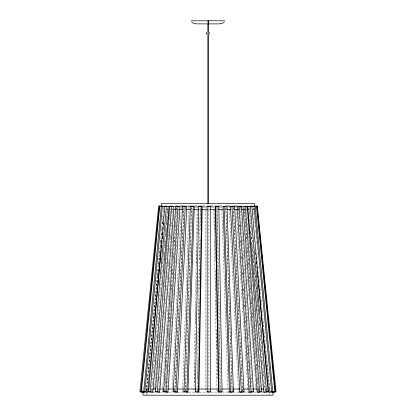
<?xml version="1.0" encoding="UTF-8"?>
<svg xmlns="http://www.w3.org/2000/svg" width="416" height="416" viewBox="0 0 416 416"><rect width="100%" height="100%" fill="white"/><g stroke="black" fill="none" stroke-linecap="round" stroke-linejoin="round"><path stroke-width="0.31" stroke-dasharray="2.08 1.56" d="M194.652 382.366L195.005 362.248M195.166 353.158L195.515 333.034M195.686 323.3L196.04 303.176M196.212 293.436L196.56 273.312M196.732 263.578L197.085 243.454M197.257 233.719L197.595 214.24M197.007 391.149L200.226 207.444M197.553 390.806L197.595 388.211M197.766 378.472L198.12 358.353M198.292 348.613L198.645 328.489M198.812 318.755L199.155 299.281M199.326 289.541L199.68 269.417M199.846 259.683L200.2 239.559M200.372 229.819L200.725 209.7M182.593 391.799L188.994 206.144L190.044 206.45M185.032 390.806L191.35 207.75M185.52 391.149L191.859 207.444M172.006 391.799L181.371 206.144M174.72 391.149L183.981 207.444M174.845 390.806L184.08 207.75M162.516 391.799L172.578 236.548M172.619 235.898L172.916 231.374M173.165 227.49L173.373 224.255M173.67 219.726L173.794 217.786M164.564 390.811L164.653 389.516M164.861 386.282L165.194 381.108M165.365 378.524L165.698 373.344M165.864 370.76L166.244 364.936M166.41 362.352L166.748 357.172M166.915 354.588L167.253 349.414M167.461 346.18L167.794 341M167.965 338.416L168.298 333.242M168.464 330.652L168.844 324.828M169.01 322.244L169.348 317.07M169.515 314.48L169.853 309.306M170.061 306.072L170.394 300.898M170.565 298.308L170.898 293.134M171.064 290.545L171.444 284.726M171.61 282.136L171.948 276.962M172.115 274.373L172.453 269.199M172.661 265.964L172.994 260.79M173.165 258.201L173.498 253.027M173.664 250.442L174.044 244.618M174.21 242.029L174.548 236.855M174.715 234.27L175.053 229.091M175.261 225.857L175.594 220.683M175.765 218.098L176.098 212.919M176.264 210.335L176.478 207.1M164.928 391.149L176.92 206.144M166.936 390.811L167.274 385.637M167.44 383.048L167.778 377.874M167.944 375.289L168.319 369.465M168.49 366.876L168.823 361.702M168.99 359.117L169.369 353.293M169.536 350.704L169.874 345.53M170.04 342.945L170.378 337.766M170.544 335.182L170.919 329.358M171.09 326.773L171.423 321.594M171.59 319.01L171.928 313.836M172.136 310.601L172.432 306.072M172.64 302.838L172.978 297.664M173.144 295.074L173.477 289.9M173.69 286.666L173.982 282.136M174.19 278.902L174.569 273.083M174.736 270.494L175.032 265.964M175.24 262.73L175.536 258.201M175.744 254.966L176.119 249.148M176.29 246.558L176.623 241.384M176.79 238.794L177.169 232.976M177.336 230.386L177.674 225.212M177.84 222.622L178.178 217.448M178.344 214.864L178.719 209.04M154.653 388.565L155.054 383.386M155.106 382.741L156.104 369.803M156.151 369.158L156.603 363.334M156.655 362.69L157.154 356.221M157.201 355.571L158.054 344.573M158.252 341.988L158.652 336.814M158.704 336.164L159 332.285M159.302 328.401L159.453 326.461M159.801 321.932L159.9 320.642M156.692 387.915L156.993 384.036M157.191 381.446L157.544 376.917M157.742 374.332L158.044 370.448M158.241 367.864L158.59 363.334M158.792 360.745L159.193 355.571M159.24 354.926L159.739 348.457M159.791 347.807L160.243 341.988M160.29 341.338L160.789 334.87M160.841 334.225L161.19 329.696M161.392 327.111L161.689 323.227M161.892 320.642L162.739 309.644M162.942 307.055L163.238 303.176M163.441 300.586L163.888 294.767M163.94 294.117L164.289 289.593M164.492 287.004L164.939 281.18M164.991 280.535L165.339 276.006M165.537 273.421L165.937 268.242M165.989 267.597L166.39 262.423M166.587 259.834L166.988 254.66M167.04 254.015L167.539 247.546M167.586 246.896L167.939 242.367M168.137 239.782L168.589 233.958M168.636 233.314L168.99 228.784M169.187 226.195L169.489 222.316M169.686 219.726L170.139 213.907M170.186 213.257L170.534 208.733M158.839 390.811L159.739 379.168M159.791 378.524L160.238 372.7M160.29 372.055L160.789 365.586M160.836 364.936L161.19 360.407M161.387 357.822L161.84 351.998M161.886 351.354L162.739 340.356M162.937 337.766L163.389 331.947M163.436 331.297L163.784 326.773M163.987 324.184L164.434 318.36M164.486 317.715L164.939 311.891M164.986 311.246L165.334 306.717M165.537 304.132L165.984 298.308M166.036 297.664L166.384 293.134M166.587 290.545L167.534 278.257M167.586 277.607L168.584 264.67M168.636 264.025L168.984 259.496M169.182 256.911L169.634 251.087M169.686 250.442L170.685 237.505M170.732 236.855L171.184 231.036M171.236 230.386L171.683 224.567M171.735 223.917L172.234 217.448M172.281 216.804L172.734 210.98M172.78 210.335L172.983 207.745M157.472 282.474L157.586 281.18M157.981 276.656L158.09 275.361M158.434 271.476L158.6 269.537M158.995 265.008L159.11 263.718M159.505 259.189L159.619 257.894M159.957 254.015L160.181 251.425M160.524 247.546L160.69 245.601M161.028 241.722L161.2 239.782M161.595 235.253L161.71 233.958M162.048 230.079L162.219 228.14M162.614 223.61L162.781 221.671M163.119 217.786L163.29 215.847M163.686 211.318L163.8 210.023M151.403 390.811L167.393 207.745M152.235 390.811L152.35 389.516M152.688 385.637L152.854 383.698M153.197 379.813L153.421 377.229M153.759 373.344L153.93 371.405M154.326 366.876L154.44 365.586M154.778 361.702L154.944 359.762M155.288 355.883L155.454 353.938M155.849 349.414L156.021 347.469M156.359 343.59L156.53 341.65M156.868 337.766L157.035 335.826M157.435 331.297L157.544 330.008M157.94 325.478L158.054 324.184M158.449 319.654L158.621 317.715M158.959 313.836L159.13 311.891M159.526 307.367L159.635 306.072M160.03 301.543L160.144 300.248M160.54 295.724L160.654 294.429M161.049 289.9L161.221 287.96M161.502 284.726L161.725 282.136M162.12 277.607L162.235 276.318M162.63 271.788L162.744 270.494M163.14 265.964L163.254 264.67M163.592 260.79L163.816 258.201M164.159 254.322L164.325 252.382M164.72 247.853L164.835 246.558M165.23 242.029L165.344 240.739M165.682 236.855L165.906 234.27M166.249 230.386L166.416 228.446M166.754 224.567L166.925 222.622M167.32 218.098L167.435 216.804M167.773 212.919L167.944 210.98M146.266 390.811L163.68 207.1M146.76 390.811L160.306 247.853M160.368 247.208L160.8 242.679M160.857 242.029L161.226 238.15M161.47 235.56L161.715 232.976M162.022 229.741L162.266 227.152M162.573 223.917L162.76 221.978M163.129 218.098L163.249 216.804M143.39 388.237L143.52 386.948M146.25 390.816L157.69 277.363M157.758 276.718L158.21 272.204M158.278 271.56L158.6 268.336M158.928 265.112L159.12 263.182M159.51 259.314L159.645 258.024M160.685 278.652L160.815 277.363M161.205 273.494L161.335 272.204M161.725 268.336L161.918 266.401M162.245 263.182L162.505 260.603M162.765 258.024L167.835 207.74M214.339 206.144L213.803 206.45L213.84 208.4M222.747 206.144L221.697 206.45L221.764 208.4M229.148 391.799L228.103 392.106L227.989 388.861M230.708 206.144L229.174 206.45L229.273 208.4M240.068 391.799L238.54 392.106L238.373 388.861M237.489 206.222L236.012 206.45L236.137 208.395M249.522 391.872L248.045 392.106L247.837 388.872M180.268 205.837L182.203 205.837M187.366 205.837L189.946 205.837M195.104 205.837L198.328 205.837M202.842 205.837L206.71 205.837M211.208 205.837L215.062 205.837M219.554 205.837L222.763 205.837M227.9 205.837L229.824 205.837M234.962 205.837L236.886 205.837M180.648 206.45L182.26 206.45M187.413 206.45L189.519 206.45M194.828 206.45L197.72 206.45L197.2 206.144L193.95 391.799L194.48 392.106M202.566 206.45L207.558 206.45M210.803 206.45L214.36 206.45M218.707 206.45L222.222 206.45M227.635 206.45L229.991 206.45M235.357 206.45L236.891 206.45M180.913 207.069L182.203 207.069M188.011 207.069L189.301 207.069M195.104 207.069L197.683 207.069M202.842 207.069L206.71 207.069M211.208 207.069L214.417 207.069M219.554 207.069L222.123 207.069M227.9 207.069L229.824 207.069M233.678 207.069L236.886 207.069M239.455 207.069L240.734 207.069M166.79 209.55L173.462 209.55M176.181 209.55L178.859 209.55M182.728 209.55L184.262 209.55M190.544 209.55L192.483 209.55M199.04 209.55L201.022 209.55M208.12 209.55L209.768 209.55M216.533 209.55L219.008 209.55M224.858 209.55L226.335 209.55M238.181 209.55L240.708 209.55M243.771 209.55L245.612 209.55M248.3 209.55L249.808 209.55M252.569 209.55L254.275 209.55M146.006 389.012L147.41 389.012M151.06 389.012L152.62 389.012M157.867 389.012L159.24 389.012M164.71 389.012L167.575 389.012M173.924 389.012L175.474 389.012M184.309 389.012L186.399 389.012M196.3 389.012L197.777 389.012M207.932 389.012L209.872 389.012M219.7 389.012L220.995 389.012M231.135 389.012L232.726 389.012M241.582 389.012L243.11 389.012M249.574 389.012L252.242 389.012M258.055 389.012L260.832 389.012M264.42 389.012L265.918 389.012M269.074 389.012L270.603 389.012M153.218 392.106L155.028 392.106M160.467 392.106L163.535 392.106M168.844 392.106L172.723 392.106M178.058 392.106L183.83 392.106M188.739 392.106L195.213 392.106M199.638 392.106L206.757 392.106M211.156 392.106L218.14 392.106M222.57 392.106L229.055 392.106M233.719 392.106L239.403 392.106M244.166 392.106L249.824 392.106M254.145 392.106L256.667 392.106M261.882 392.106L263.385 392.106M263.12 325.062L263.25 326.352M263.64 330.221L263.77 331.51M264.16 335.379L264.352 337.314M264.68 340.538L264.872 342.472M265.2 345.691L265.46 348.27M265.72 350.849L265.98 353.428M266.24 356.008L266.562 359.232M266.63 359.876L267.082 364.385M267.15 365.03L269.75 390.816M250.635 232.237L250.832 234.172M251.155 237.396L251.415 239.975M251.675 242.554L252.002 245.773M252.065 246.418L258.44 309.592M258.502 310.237L258.96 314.751M259.22 317.33L259.48 319.909M259.802 323.128L260 325.062M253.62 208.385L253.75 209.674M253.37 208.385L253.755 212.254M253.822 212.898L254.27 217.412M254.332 218.057L254.779 222.57M255.039 225.15L255.294 227.724M255.549 230.303L255.871 233.527M256.188 236.751L256.381 238.685M256.636 241.264L256.896 243.844M257.28 247.707L257.405 248.997M257.79 252.866L257.92 254.155M256.37 249.792L256.49 251.087M256.859 254.966L257.104 257.556M257.41 260.79L257.655 263.38M257.899 265.964L258.149 268.554M258.45 271.788L258.757 275.023M258.82 275.668L259.314 280.842M259.371 281.492L269.734 390.811M249.99 210.673L250.104 211.968M250.5 216.492L250.614 217.786M251.009 222.316L251.181 224.255M251.462 227.49L251.685 230.079M252.086 234.608L252.195 235.898M252.59 240.427L252.704 241.722M253.1 246.251L253.214 247.546M253.552 251.425L253.776 254.015M254.119 257.894L254.285 259.834M254.68 264.363L254.795 265.658M255.19 270.187L255.304 271.476M255.642 275.361L255.814 277.3M256.209 281.83L256.376 283.769M256.714 287.648L256.885 289.593M257.28 294.117L257.395 295.412M257.733 299.296L257.904 301.236M258.3 305.76L258.466 307.705M258.809 311.584L258.976 313.524M259.314 317.408L259.485 319.348M259.823 323.227L259.995 325.166M260.39 329.696L260.499 330.99M260.9 335.52L261.066 337.459M261.404 341.338L261.576 343.283M261.914 347.162L262.085 349.102M262.48 353.631L262.595 354.926M262.99 359.455L263.099 360.745M263.494 365.274L263.666 367.214M263.947 370.448L264.176 373.038M264.456 376.272L264.685 378.862M265.08 383.386L265.19 384.68M265.585 389.21L265.699 390.504M249.324 207.745L265.314 390.811M248.607 207.745L248.83 210.335M249.054 212.919L249.34 216.154M249.621 219.388L249.85 221.978M250.13 225.212L250.354 227.802M250.64 231.036L250.921 234.27M251.15 236.855L251.43 240.089M251.654 242.679L251.94 245.913M252.221 249.148L252.444 251.732M252.73 254.966L253.011 258.201M253.24 260.79L253.521 264.025M253.744 266.614L254.03 269.849M254.254 272.433L254.535 275.668M254.821 278.902L255.102 282.136M255.33 284.726L255.554 287.31M255.835 290.545L256.121 293.779M256.344 296.369L256.682 300.248M256.74 300.898L257.192 306.072M257.421 308.662L257.644 311.246M257.925 314.48L258.154 317.07M258.435 320.304L258.773 324.184M258.83 324.828L259.225 329.358M259.454 331.947L259.735 335.182M260.016 338.416L260.244 341M260.525 344.235L260.754 346.824M261.035 350.059L261.316 353.293M261.544 355.883L261.825 359.117M262.106 362.352L262.335 364.936M262.616 368.17L262.844 370.76M263.125 373.994L263.406 377.229M263.635 379.813L263.916 383.048M264.144 385.637L264.368 388.227M258.809 342.295L258.924 343.59M259.319 348.119L259.485 350.059M259.886 354.588L259.995 355.883M260.39 360.407L260.504 361.702M260.9 366.231L261.014 367.526M261.409 372.055L261.576 373.994M261.862 377.229L262.085 379.813M262.48 384.342L262.595 385.637M262.99 390.166L263.104 391.461M246.329 206.144L246.48 208.083M246.527 208.733L246.979 214.552M247.177 217.142L247.478 221.021M247.681 223.61L248.03 228.14M248.076 228.784L248.581 235.253M248.628 235.898L249.08 241.722M249.127 242.367L249.579 248.191M249.777 250.78L250.078 254.66M250.125 255.304L250.63 261.773M250.827 264.363L251.129 268.242M251.176 268.892L251.675 275.361M251.727 276.006L252.179 281.83M252.377 284.414L252.678 288.298M252.876 290.883L253.224 295.412M253.427 298.002L253.729 301.881M253.926 304.47L254.275 308.994M254.327 309.644L254.774 315.463M254.826 316.113L255.273 321.932M255.476 324.522L255.824 329.051M255.876 329.696L256.376 336.164M256.428 336.814L257.426 349.752M257.473 350.397L257.873 355.571M257.925 356.221L258.424 362.69M258.622 365.274L258.924 369.158M259.126 371.743L259.475 376.272M259.522 376.917L259.974 382.741M260.172 385.33L260.473 389.21M244.54 208.733L244.941 213.907M244.993 214.552L245.44 220.376M245.492 221.021L245.939 226.845M246.142 229.429L246.99 240.427M247.187 243.017L248.04 254.015M248.087 254.66L248.539 260.484M248.737 263.068L249.09 267.597M249.137 268.242L249.59 274.066M249.787 276.656L250.136 281.18M250.188 281.83L250.64 287.648M250.687 288.298L251.139 294.117M251.337 296.707L251.685 301.236M251.737 301.881L252.19 307.705M252.236 308.35L252.736 314.818M252.788 315.463L253.235 321.287M253.287 321.932L253.734 327.756M253.937 330.346L254.784 341.338M254.987 343.928L255.835 354.926M255.887 355.571L256.334 361.395M256.537 363.979L256.885 368.508M256.937 369.158L257.384 374.977M257.587 377.567L257.936 382.096M257.982 382.741L258.435 388.565M258.487 389.21L258.632 391.149M244.083 207.745L258.227 390.811M244.041 232.976L244.244 235.56M244.54 239.444L244.842 243.324M245.092 246.558L245.44 251.087M245.492 251.732L245.944 257.556M246.142 260.146L246.99 271.138M247.042 271.788L248.04 284.726M248.092 285.371L248.539 291.195M248.742 293.779L249.09 298.308M249.142 298.958L249.59 304.777M249.792 307.367L250.141 311.891M250.193 312.541L250.64 318.36M250.692 319.01L251.139 324.828M251.191 325.478L251.69 331.947M251.742 332.592L252.19 338.416M252.242 339.061L252.741 345.53M252.788 346.18L253.739 358.467M253.937 361.057L254.79 372.055M254.987 374.639L255.341 379.168M255.388 379.813L255.84 385.637M255.887 386.282L256.038 388.227M256.09 388.872L256.339 392.106M240.391 206.788L252.346 391.149M238.425 207.1L238.675 210.98M239.013 216.154L239.221 219.388M239.554 224.567L239.725 227.152M240.058 232.326L240.224 234.915M240.562 240.089L240.77 243.324M241.108 248.498L241.275 251.087M241.613 256.261L241.821 259.496M242.154 264.67L242.325 267.259M242.658 272.433L242.824 275.023M243.162 280.197L243.37 283.431M243.708 288.605L243.875 291.195M244.213 296.369L244.421 299.603M244.754 304.777L244.925 307.367M245.258 312.541L245.424 315.125M245.762 320.304L245.97 323.539M246.308 328.713L246.475 331.297M246.813 336.476L247.021 339.711M247.395 345.53L247.525 347.469M247.858 352.648L248.024 355.233M248.362 360.407L248.57 363.641M248.95 369.465L249.075 371.405M249.413 376.579L249.621 379.813M249.995 385.637L250.125 387.577M238.15 208.733L238.524 214.552M238.69 217.142L239.028 222.316M239.195 224.905L239.533 230.079M239.699 232.664L240.037 237.843M240.245 241.077L240.578 246.251M240.75 248.836L241.082 254.015M241.29 257.249L241.587 261.773M241.795 265.008L242.133 270.187M242.299 272.771L242.637 277.945M242.845 281.18L243.136 285.709M243.35 288.943L243.724 294.767M243.89 297.352L244.228 302.531M244.395 305.115L244.691 309.644M244.899 312.879L245.279 318.698M245.445 321.287L245.778 326.461M245.95 329.051L246.324 334.87M246.49 337.459L246.828 342.633M246.995 345.223L247.333 350.397M247.499 352.986L247.879 358.805M248.045 361.395L248.378 366.569M248.55 369.158L248.924 374.977M249.096 377.567L249.428 382.741M249.595 385.33L249.933 390.504M236.179 209.04L247.796 388.227M233.454 207.444L242.715 391.149M233.168 207.75L242.398 390.806M229.31 209.05L238.342 388.211M226.002 207.75L232.315 390.806M225.701 207.444L232.034 391.149M221.79 209.05L227.968 388.211M217.407 207.444L220.626 391.149M216.85 206.45L220.08 390.806M214.406 210.038L214.76 230.162M214.942 240.547L215.28 260.021M215.452 269.76L215.805 289.884M215.972 299.619L216.315 319.093M216.497 329.482L216.84 348.956M217.006 358.691L217.36 378.815M217.552 389.849L217.589 391.799L217.058 392.106L217.001 388.861M213.85 209.05L216.991 388.211M269.88 389.012L269.88 390.868M269.88 393.344L269.88 395.2M208.827 206.45L208.827 391.149M208.151 32.994L208.156 34.294M208 32.994L208 34.289M207.844 32.994L207.844 34.294M205.733 206.144L205.733 392.106M146.12 389.012L146.12 390.868M146.12 392.725L146.12 395.2M143 389.012L143 390.868"/><path stroke-width="0.62" d="M208.187 20.8L208.203 22.989L208 20.8M195.364 391.799L198.614 206.144L201.661 206.144L202.197 206.45L198.942 392.106L195.894 392.106L195.364 391.799L198.411 391.799L198.942 392.106M198.411 391.799L201.661 206.144M183.94 391.799L190.346 206.144L193.253 206.144L194.303 206.45L187.897 392.106L183.94 391.799L187.897 392.106M186.852 391.799L193.253 206.144M173.248 391.799L182.614 206.144L185.292 206.144L186.826 206.45L177.46 392.106L173.248 391.799L177.46 392.106M175.932 391.799L185.292 206.144M163.613 391.799L175.651 206.144L178.022 206.144L179.988 206.45L167.955 392.106L163.613 391.799L167.955 392.106M165.984 391.799L178.022 206.144M155.329 391.799L169.671 206.144L171.657 206.144L174.008 206.45L159.661 392.106L155.329 391.799L159.661 392.106M157.316 391.799L171.657 206.144M148.642 391.799L164.856 206.144L166.405 206.144L169.057 206.45L152.838 392.106L148.642 391.799L152.838 392.106M150.186 391.799L166.405 206.144M161.179 249.792L147.696 392.106L143.759 391.799L161.351 206.144L165.287 206.45L160.862 206.144L162.011 206.268M143.759 391.799L144.815 391.799L162.412 206.144M161.366 247.853L161.611 245.263M161.793 243.324L162.037 240.739M162.224 238.794L162.469 236.21M162.651 234.27L162.838 232.326M163.145 229.091L163.264 227.802M163.571 224.567L163.696 223.272M140.826 391.799L159.266 206.144M159.801 206.144L159.016 206.144L162.817 206.45L159.801 206.144L141.362 391.799L140.577 391.799L144.378 392.106L141.112 391.799M206.768 32.297L206.31 33.4L206.768 34.502M208.972 34.502L209.425 33.4L208.972 32.297M224.396 21.986L222.544 23.254L218.956 23.894L196.274 23.868L193.456 23.254L191.604 21.986M215.218 206.45L215.753 206.144L218.8 206.144L222.05 391.799L221.52 392.106L218.473 392.106L215.218 206.45L218.265 206.45L218.8 206.144M218.473 392.106L219.003 391.799L222.05 391.799M223.049 206.45L227.006 206.144L233.407 391.799L232.362 392.106L229.455 392.106L223.049 206.45L227.006 206.144M229.455 392.106L233.407 391.799M230.422 206.45L234.629 206.144L243.994 391.799L242.46 392.106L239.782 392.106L230.422 206.45L234.629 206.144M239.782 392.106L243.994 391.799M237.11 206.45L241.452 206.144L253.484 391.799L251.519 392.106L249.148 392.106L237.11 206.45L241.452 206.144M249.148 392.106L253.484 391.799M242.918 206.45L247.255 206.144L261.596 391.799L259.251 392.106L257.26 392.106L242.918 206.45L247.255 206.144M257.26 392.106L261.596 391.799M247.66 206.45L251.862 206.144L268.076 391.799L265.424 392.106L263.879 392.106L247.66 206.45L251.862 206.144M263.879 392.106L268.076 391.799M255.138 206.144L251.202 206.45L255.138 206.144L272.735 391.799L268.798 392.106L258.56 284.076M268.798 392.106L272.735 391.799M253.786 206.393L256.984 206.144L275.423 391.799L272.407 392.106L271.872 392.106L274.888 391.799L256.448 206.144M256.984 206.144L253.432 206.45L253.968 206.45M273 392.106L276.063 391.799L257.338 206.144L254.275 206.45L254.275 203.356L161.725 203.356L161.725 206.45L158.662 206.144L139.937 391.799L143 392.106M191.162 20.8L224.838 20.8M208.146 23.66L208.697 23.894M169.057 206.45L164.856 206.144M174.008 206.45L169.671 206.144M179.988 206.45L175.651 206.144M186.826 206.45L182.614 206.144M194.303 206.45L190.346 206.144M202.197 206.45L199.15 206.45L198.614 206.144M207.173 206.45L210.267 206.45M173.774 209.55L175.64 209.55M179.504 209.55L182.728 209.55M186.55 209.55L190.289 209.55M194.022 209.55L198.411 209.55M202.197 209.55L207.251 209.55M209.768 209.55L215.436 209.55M218.582 209.55L222.94 209.55M226.642 209.55L230.963 209.55M234.114 209.55L237.916 209.55M241.691 209.55L243.5 209.55M247.125 209.55L248.331 209.55M147.826 389.012L149.037 389.012M152.682 389.012L156 389.012M159.463 389.012L164.102 389.012M167.716 389.012L173.774 389.012M177.382 389.012L184.309 389.012M187.647 389.012L195.853 389.012M198.349 389.012L207.423 389.012M209.966 389.012L218.92 389.012M221.64 389.012L229.263 389.012M233.007 389.012L239.876 389.012M243.344 389.012L249.064 389.012M252.886 389.012L257.41 389.012M260.832 389.012L264.014 389.012M207.173 391.799L210.267 391.799M274.638 391.799L275.423 391.799M144.815 391.799L147.696 392.106M254.082 206.144L271.674 391.799M255.616 253.027L255.741 254.322M256.048 257.556L256.168 258.851M256.474 262.085L256.656 264.025M256.906 266.614L257.088 268.554M257.27 270.494L257.577 273.728M257.702 275.023L258.008 278.257M258.128 279.552L258.435 282.786M250.318 206.144L266.531 391.799M245.263 206.144L259.61 391.799M239.08 206.144L251.118 391.799M231.951 206.144L241.316 391.799M224.094 206.144L230.5 391.799M215.753 206.144L219.003 391.799M273 391.487L273 395.2L143 395.2L143 391.487M208.156 23.894L208.151 32.344M208.156 34.944L208.151 203.908M208 23.894L208 32.344M208 34.939L208 203.887M210.267 206.144L207.173 206.144L207.173 392.106L210.267 392.106L210.267 206.144"/></g></svg>
